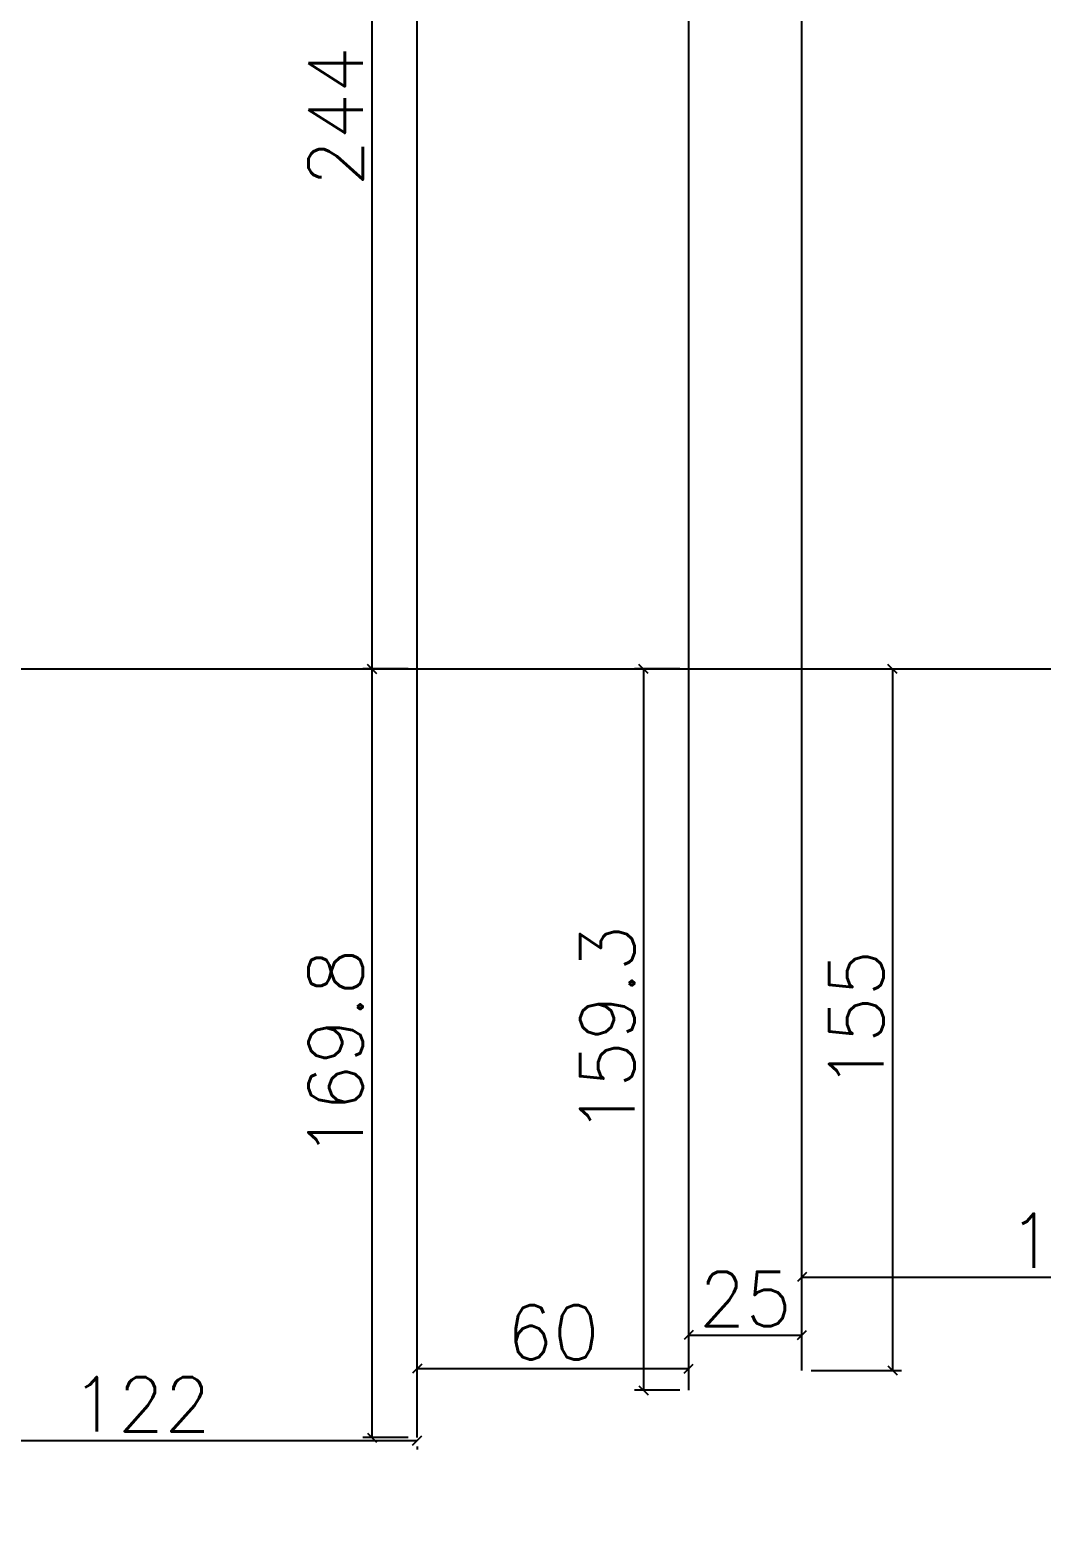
# Model space of a CAD drawing. Extents: x -40810 to 33675, y -2018 to 21213.
# Drawn here: x 14082.4 to 14305.9, y 14489 to 14821.1 of the extents above; entities that cross this region are included whole.
import ezdxf

# ---------------------------------------------------------------- set-up
doc = ezdxf.new("R2010")
doc.units = 0
doc.layers.get('0').update_dxf_attribs({"color": 1, "lineweight": 9})
doc.layers.add('P-NOTAS', color=7, linetype='Continuous')
doc.layers.add('Painéis', color=255, linetype='Continuous')
doc.styles.add('Romans', font='romans.shx', dxfattribs={"height": 12})
doc.dimstyles.new('cotas', dxfattribs={"dimtxt": 9, "dimasz": 2, "dimexe": 2, "dimexo": 2, "dimgap": 2, "dimtad": 1, "dimdec": 1, "dimzin": 12, "dimdsep": 46, "dimtxsty": 'Romans', "dimblk": 'OBLIQUE', "dimcen": 9, "dimclrd": 4, "dimclre": 4, "dimclrt": 240, "dimaunit": 1, "dimadec": 8, "dimazin": 3, "dimtfac": 1, "dimtdec": 1, "dimtix": 1, "dimtmove": 0, "dimatfit": 2, "dimldrblk": 'OBLIQUE', "dimfxl": 1, "dimtolj": 1, "dimtzin": 0, "dimlwd": -1, "dimlwe": -1, "dimarcsym": 0})

# ---------------------------------------------------------------- blocks, each defined once
blk = doc.blocks.new('_Oblique')
at = {"color": 0, "linetype": 'ByBlock', "lineweight": -2}
blk.add_line((-0.5, -0.5), (0.5, 0.5), dxfattribs=at)
blk = doc.blocks.new('*D3837')
at = {"layer": 'Defpoints', "color": 0, "linetype": 'Continuous', "ltscale": 30, "transparency": 16777216}
for p in [(14167.91, 14680.01), (14157.91, 14510.23), (14167.91, 14510.23)]:
    blk.add_point(p, dxfattribs=at)
at = {"layer": 'P-NOTAS', "color": 4, "linetype": 'Continuous', "ltscale": 30, "transparency": 16777216}
for p, q in [((14165.91, 14680.01), (14155.91, 14680.01)), ((14157.91, 14680.01), (14157.91, 14510.23)), ((14165.91, 14510.23), (14155.91, 14510.23))]:
    blk.add_line(p, q, dxfattribs=at)
at = {"layer": 'P-NOTAS', "color": 4, "linetype": 'Continuous', "ltscale": 30, "transparency": 16777216, "xscale": 2, "yscale": 2, "zscale": 2}
for p, rotation in [((14157.91, 14680.01), 90), ((14157.91, 14510.23), 270)]:
    blk.add_blockref('_Oblique', p, dxfattribs=dict(at, rotation=rotation))
at = {"layer": 'P-NOTAS', "color": 240, "linetype": 'Continuous', "ltscale": 30, "transparency": 16777216, "insert": (14149.91, 14595.12), "char_height": 12, "attachment_point": 5, "rotation": 90, "style": 'Romans'}
blk.add_mtext('\\A1;169.8', dxfattribs=at)
blk = doc.blocks.new('*D3838')
at = {"layer": 'Defpoints', "color": 0, "linetype": 'Continuous', "ltscale": 30, "transparency": 16777216}
for p in [(14227.91, 14680.01), (14217.91, 14520.7), (14227.91, 14520.7)]:
    blk.add_point(p, dxfattribs=at)
at = {"layer": 'P-NOTAS', "color": 4, "linetype": 'Continuous', "ltscale": 30, "transparency": 16777216}
for p, q in [((14225.91, 14680.01), (14215.91, 14680.01)), ((14217.91, 14680.01), (14217.91, 14520.7)), ((14225.91, 14520.7), (14215.91, 14520.7))]:
    blk.add_line(p, q, dxfattribs=at)
at = {"layer": 'P-NOTAS', "color": 4, "linetype": 'Continuous', "ltscale": 30, "transparency": 16777216, "xscale": 2, "yscale": 2, "zscale": 2}
for p, rotation in [((14217.91, 14680.01), 90), ((14217.91, 14520.7), 270)]:
    blk.add_blockref('_Oblique', p, dxfattribs=dict(at, rotation=rotation))
at = {"layer": 'P-NOTAS', "color": 240, "linetype": 'Continuous', "ltscale": 30, "transparency": 16777216, "insert": (14209.91, 14600.35), "char_height": 12, "attachment_point": 5, "rotation": 90, "style": 'Romans'}
blk.add_mtext('\\A1;159.3', dxfattribs=at)
blk = doc.blocks.new('*D3839')
at = {"layer": 'Defpoints', "color": 0, "linetype": 'Continuous', "ltscale": 30, "transparency": 16777216}
for p in [(14252.91, 14680.01), (14252.91, 14525.06), (14272.91, 14525.06)]:
    blk.add_point(p, dxfattribs=at)
at = {"layer": 'P-NOTAS', "color": 4, "linetype": 'Continuous', "ltscale": 30, "transparency": 16777216}
for p, q in [((14254.91, 14680.01), (14274.91, 14680.01)), ((14272.91, 14680.01), (14272.91, 14525.06)), ((14254.91, 14525.06), (14274.91, 14525.06))]:
    blk.add_line(p, q, dxfattribs=at)
at = {"layer": 'P-NOTAS', "color": 4, "linetype": 'Continuous', "ltscale": 30, "transparency": 16777216, "xscale": 2, "yscale": 2, "zscale": 2}
for p, rotation in [((14272.91, 14680.01), 90), ((14272.91, 14525.06), 270)]:
    blk.add_blockref('_Oblique', p, dxfattribs=dict(at, rotation=rotation))
at = {"layer": 'P-NOTAS', "color": 240, "linetype": 'Continuous', "ltscale": 30, "transparency": 16777216, "insert": (14264.91, 14602.53), "char_height": 12, "attachment_point": 5, "rotation": 90, "style": 'Romans'}
blk.add_mtext('\\A1;155', dxfattribs=at)
blk = doc.blocks.new('*D3842')
at = {"layer": 'Defpoints', "color": 0, "linetype": 'Continuous', "ltscale": 30, "transparency": 16777216}
for p in [(14227.91, 14525.46), (14227.91, 14520.7), (14167.91, 14510.23)]:
    blk.add_point(p, dxfattribs=at)
at = {"layer": 'P-NOTAS', "color": 4, "linetype": 'Continuous', "ltscale": 30, "transparency": 16777216}
for p, q in [((14167.91, 14512.23), (14167.91, 14527.46)), ((14227.91, 14522.7), (14227.91, 14527.46)), ((14167.91, 14525.46), (14227.91, 14525.46))]:
    blk.add_line(p, q, dxfattribs=at)
at = {"layer": 'P-NOTAS', "color": 4, "linetype": 'Continuous', "ltscale": 30, "transparency": 16777216, "xscale": 2, "yscale": 2, "zscale": 2, "rotation": 180}
blk.add_blockref('_Oblique', (14167.91, 14525.46), dxfattribs=at)
at = {"layer": 'P-NOTAS', "color": 4, "linetype": 'Continuous', "ltscale": 30, "transparency": 16777216, "xscale": 2, "yscale": 2, "zscale": 2}
blk.add_blockref('_Oblique', (14227.91, 14525.46), dxfattribs=at)
at = {"layer": 'P-NOTAS', "color": 240, "linetype": 'Continuous', "ltscale": 30, "transparency": 16777216, "insert": (14197.91, 14533.46), "char_height": 12, "attachment_point": 5, "style": 'Romans'}
blk.add_mtext('\\A1;60', dxfattribs=at)
blk = doc.blocks.new('*D3843')
at = {"layer": 'Defpoints', "color": 0, "linetype": 'Continuous', "ltscale": 30, "transparency": 16777216}
for p in [(14252.91, 14532.88), (14252.91, 14525.06), (14227.91, 14520.7)]:
    blk.add_point(p, dxfattribs=at)
at = {"layer": 'P-NOTAS', "color": 4, "linetype": 'Continuous', "ltscale": 30, "transparency": 16777216}
for p, q in [((14227.91, 14522.7), (14227.91, 14534.88)), ((14252.91, 14527.06), (14252.91, 14534.88)), ((14227.91, 14532.88), (14252.91, 14532.88))]:
    blk.add_line(p, q, dxfattribs=at)
at = {"layer": 'P-NOTAS', "color": 4, "linetype": 'Continuous', "ltscale": 30, "transparency": 16777216, "xscale": 2, "yscale": 2, "zscale": 2, "rotation": 180}
blk.add_blockref('_Oblique', (14227.91, 14532.88), dxfattribs=at)
at = {"layer": 'P-NOTAS', "color": 4, "linetype": 'Continuous', "ltscale": 30, "transparency": 16777216, "xscale": 2, "yscale": 2, "zscale": 2}
blk.add_blockref('_Oblique', (14252.91, 14532.88), dxfattribs=at)
at = {"layer": 'P-NOTAS', "color": 240, "linetype": 'Continuous', "ltscale": 30, "transparency": 16777216, "insert": (14240.41, 14540.88), "char_height": 12, "attachment_point": 5, "style": 'Romans'}
blk.add_mtext('\\A1;25', dxfattribs=at)
blk = doc.blocks.new('*D3844')
at = {"layer": 'Defpoints', "color": 0, "linetype": 'Continuous', "ltscale": 30, "transparency": 16777216}
for p in [(14374.91, 14546.34), (14374.91, 14545.7), (14252.91, 14525.06)]:
    blk.add_point(p, dxfattribs=at)
at = {"layer": 'P-NOTAS', "color": 4, "linetype": 'Continuous', "ltscale": 30, "transparency": 16777216}
for p, q in [((14252.91, 14527.06), (14252.91, 14547.7)), ((14252.91, 14545.7), (14374.91, 14545.7)), ((14374.91, 14544.34), (14374.91, 14543.7))]:
    blk.add_line(p, q, dxfattribs=at)
at = {"layer": 'P-NOTAS', "color": 4, "linetype": 'Continuous', "ltscale": 30, "transparency": 16777216, "xscale": 2, "yscale": 2, "zscale": 2, "rotation": 180}
blk.add_blockref('_Oblique', (14252.91, 14545.7), dxfattribs=at)
at = {"layer": 'P-NOTAS', "color": 4, "linetype": 'Continuous', "ltscale": 30, "transparency": 16777216, "xscale": 2, "yscale": 2, "zscale": 2}
blk.add_blockref('_Oblique', (14374.91, 14545.7), dxfattribs=at)
at = {"layer": 'P-NOTAS', "color": 240, "linetype": 'Continuous', "ltscale": 30, "transparency": 16777216, "insert": (14313.91, 14553.7), "char_height": 12, "attachment_point": 5, "style": 'Romans'}
blk.add_mtext('\\A1;122', dxfattribs=at)
blk = doc.blocks.new('*D3848')
at = {"layer": 'Defpoints', "color": 0, "linetype": 'Continuous', "ltscale": 30, "transparency": 16777216}
for p in [(14167.91, 14510.23), (14167.91, 14509.59), (14045.91, 14488.95)]:
    blk.add_point(p, dxfattribs=at)
at = {"layer": 'P-NOTAS', "color": 4, "linetype": 'Continuous', "ltscale": 30, "transparency": 16777216}
for p, q in [((14045.91, 14490.95), (14045.91, 14511.59)), ((14045.91, 14509.59), (14167.91, 14509.59)), ((14167.91, 14508.23), (14167.91, 14507.59))]:
    blk.add_line(p, q, dxfattribs=at)
at = {"layer": 'P-NOTAS', "color": 4, "linetype": 'Continuous', "ltscale": 30, "transparency": 16777216, "xscale": 2, "yscale": 2, "zscale": 2, "rotation": 180}
blk.add_blockref('_Oblique', (14045.91, 14509.59), dxfattribs=at)
at = {"layer": 'P-NOTAS', "color": 4, "linetype": 'Continuous', "ltscale": 30, "transparency": 16777216, "xscale": 2, "yscale": 2, "zscale": 2}
blk.add_blockref('_Oblique', (14167.91, 14509.59), dxfattribs=at)
at = {"layer": 'P-NOTAS', "color": 240, "linetype": 'Continuous', "ltscale": 30, "transparency": 16777216, "insert": (14106.91, 14517.59), "char_height": 12, "attachment_point": 5, "style": 'Romans'}
blk.add_mtext('\\A1;122', dxfattribs=at)
blk = doc.blocks.new('*D3858')
at = {"layer": 'Defpoints', "color": 0, "linetype": 'Continuous', "ltscale": 30, "transparency": 16777216}
for p in [(14167.91, 14924.01), (14157.91, 14680.01), (14167.91, 14680.01)]:
    blk.add_point(p, dxfattribs=at)
at = {"layer": 'P-NOTAS', "color": 4, "linetype": 'Continuous', "ltscale": 30, "transparency": 16777216}
for p, q in [((14165.91, 14924.01), (14155.91, 14924.01)), ((14157.91, 14924.01), (14157.91, 14680.01)), ((14165.91, 14680.01), (14155.91, 14680.01))]:
    blk.add_line(p, q, dxfattribs=at)
at = {"layer": 'P-NOTAS', "color": 4, "linetype": 'Continuous', "ltscale": 30, "transparency": 16777216, "xscale": 2, "yscale": 2, "zscale": 2}
for p, rotation in [((14157.91, 14924.01), 90), ((14157.91, 14680.01), 270)]:
    blk.add_blockref('_Oblique', p, dxfattribs=dict(at, rotation=rotation))
at = {"layer": 'P-NOTAS', "color": 240, "linetype": 'Continuous', "ltscale": 30, "transparency": 16777216, "insert": (14149.91, 14802.01), "char_height": 12, "attachment_point": 5, "rotation": 90, "style": 'Romans'}
blk.add_mtext('\\A1;244', dxfattribs=at)
blk = doc.blocks.new('*D6375')
at = {"layer": 'Defpoints', "color": 0, "ltscale": 30, "transparency": 16777216}
for p in [(14167.91, 14680.01), (14157.91, 14510.23), (14167.91, 14510.23)]:
    blk.add_point(p, dxfattribs=at)
at = {"layer": 'P-NOTAS', "color": 4, "ltscale": 30, "transparency": 16777216}
for p, q in [((14165.91, 14680.01), (14155.91, 14680.01)), ((14157.91, 14680.01), (14157.91, 14510.23)), ((14165.91, 14510.23), (14155.91, 14510.23))]:
    blk.add_line(p, q, dxfattribs=at)
at = {"layer": 'P-NOTAS', "color": 4, "ltscale": 30, "transparency": 16777216, "xscale": 2, "yscale": 2, "zscale": 2}
for p, rotation in [((14157.91, 14680.01), 90), ((14157.91, 14510.23), 270)]:
    blk.add_blockref('_Oblique', p, dxfattribs=dict(at, rotation=rotation))
at = {"layer": 'P-NOTAS', "color": 240, "ltscale": 30, "transparency": 16777216, "insert": (14149.91, 14595.12), "char_height": 12, "attachment_point": 5, "rotation": 90, "style": 'Romans'}
blk.add_mtext('\\A1;169.8', dxfattribs=at)
blk = doc.blocks.new('*D6376')
at = {"layer": 'Defpoints', "color": 0, "ltscale": 30, "transparency": 16777216}
for p in [(14227.91, 14680.01), (14217.91, 14520.7), (14227.91, 14520.7)]:
    blk.add_point(p, dxfattribs=at)
at = {"layer": 'P-NOTAS', "color": 4, "ltscale": 30, "transparency": 16777216}
for p, q in [((14225.91, 14680.01), (14215.91, 14680.01)), ((14217.91, 14680.01), (14217.91, 14520.7)), ((14225.91, 14520.7), (14215.91, 14520.7))]:
    blk.add_line(p, q, dxfattribs=at)
at = {"layer": 'P-NOTAS', "color": 4, "ltscale": 30, "transparency": 16777216, "xscale": 2, "yscale": 2, "zscale": 2}
for p, rotation in [((14217.91, 14680.01), 90), ((14217.91, 14520.7), 270)]:
    blk.add_blockref('_Oblique', p, dxfattribs=dict(at, rotation=rotation))
at = {"layer": 'P-NOTAS', "color": 240, "ltscale": 30, "transparency": 16777216, "insert": (14209.91, 14600.35), "char_height": 12, "attachment_point": 5, "rotation": 90, "style": 'Romans'}
blk.add_mtext('\\A1;159.3', dxfattribs=at)
blk = doc.blocks.new('*D6377')
at = {"layer": 'Defpoints', "color": 0, "ltscale": 30, "transparency": 16777216}
for p in [(14252.91, 14680.01), (14252.91, 14525.06), (14272.91, 14525.06)]:
    blk.add_point(p, dxfattribs=at)
at = {"layer": 'P-NOTAS', "color": 4, "ltscale": 30, "transparency": 16777216}
for p, q in [((14254.91, 14680.01), (14274.91, 14680.01)), ((14272.91, 14680.01), (14272.91, 14525.06)), ((14254.91, 14525.06), (14274.91, 14525.06))]:
    blk.add_line(p, q, dxfattribs=at)
at = {"layer": 'P-NOTAS', "color": 4, "ltscale": 30, "transparency": 16777216, "xscale": 2, "yscale": 2, "zscale": 2}
for p, rotation in [((14272.91, 14680.01), 90), ((14272.91, 14525.06), 270)]:
    blk.add_blockref('_Oblique', p, dxfattribs=dict(at, rotation=rotation))
at = {"layer": 'P-NOTAS', "color": 240, "ltscale": 30, "transparency": 16777216, "insert": (14264.91, 14602.53), "char_height": 12, "attachment_point": 5, "rotation": 90, "style": 'Romans'}
blk.add_mtext('\\A1;155', dxfattribs=at)
blk = doc.blocks.new('*D6380')
at = {"layer": 'Defpoints', "color": 0, "ltscale": 30, "transparency": 16777216}
for p in [(14227.91, 14525.46), (14227.91, 14520.7), (14167.91, 14510.23)]:
    blk.add_point(p, dxfattribs=at)
at = {"layer": 'P-NOTAS', "color": 4, "ltscale": 30, "transparency": 16777216}
for p, q in [((14167.91, 14512.23), (14167.91, 14527.46)), ((14227.91, 14522.7), (14227.91, 14527.46)), ((14167.91, 14525.46), (14227.91, 14525.46))]:
    blk.add_line(p, q, dxfattribs=at)
at = {"layer": 'P-NOTAS', "color": 4, "ltscale": 30, "transparency": 16777216, "xscale": 2, "yscale": 2, "zscale": 2, "rotation": 180}
blk.add_blockref('_Oblique', (14167.91, 14525.46), dxfattribs=at)
at = {"layer": 'P-NOTAS', "color": 4, "ltscale": 30, "transparency": 16777216, "xscale": 2, "yscale": 2, "zscale": 2}
blk.add_blockref('_Oblique', (14227.91, 14525.46), dxfattribs=at)
at = {"layer": 'P-NOTAS', "color": 240, "ltscale": 30, "transparency": 16777216, "insert": (14197.91, 14533.46), "char_height": 12, "attachment_point": 5, "style": 'Romans'}
blk.add_mtext('\\A1;60', dxfattribs=at)
blk = doc.blocks.new('*D6381')
at = {"layer": 'Defpoints', "color": 0, "ltscale": 30, "transparency": 16777216}
for p in [(14252.91, 14532.88), (14252.91, 14525.06), (14227.91, 14520.7)]:
    blk.add_point(p, dxfattribs=at)
at = {"layer": 'P-NOTAS', "color": 4, "ltscale": 30, "transparency": 16777216}
for p, q in [((14227.91, 14522.7), (14227.91, 14534.88)), ((14252.91, 14527.06), (14252.91, 14534.88)), ((14227.91, 14532.88), (14252.91, 14532.88))]:
    blk.add_line(p, q, dxfattribs=at)
at = {"layer": 'P-NOTAS', "color": 4, "ltscale": 30, "transparency": 16777216, "xscale": 2, "yscale": 2, "zscale": 2, "rotation": 180}
blk.add_blockref('_Oblique', (14227.91, 14532.88), dxfattribs=at)
at = {"layer": 'P-NOTAS', "color": 4, "ltscale": 30, "transparency": 16777216, "xscale": 2, "yscale": 2, "zscale": 2}
blk.add_blockref('_Oblique', (14252.91, 14532.88), dxfattribs=at)
at = {"layer": 'P-NOTAS', "color": 240, "ltscale": 30, "transparency": 16777216, "insert": (14240.41, 14540.88), "char_height": 12, "attachment_point": 5, "style": 'Romans'}
blk.add_mtext('\\A1;25', dxfattribs=at)
blk = doc.blocks.new('*D6382')
at = {"layer": 'Defpoints', "color": 0, "ltscale": 30, "transparency": 16777216}
for p in [(14374.91, 14546.34), (14374.91, 14545.7), (14252.91, 14525.06)]:
    blk.add_point(p, dxfattribs=at)
at = {"layer": 'P-NOTAS', "color": 4, "ltscale": 30, "transparency": 16777216}
for p, q in [((14252.91, 14527.06), (14252.91, 14547.7)), ((14252.91, 14545.7), (14374.91, 14545.7)), ((14374.91, 14544.34), (14374.91, 14543.7))]:
    blk.add_line(p, q, dxfattribs=at)
at = {"layer": 'P-NOTAS', "color": 4, "ltscale": 30, "transparency": 16777216, "xscale": 2, "yscale": 2, "zscale": 2, "rotation": 180}
blk.add_blockref('_Oblique', (14252.91, 14545.7), dxfattribs=at)
at = {"layer": 'P-NOTAS', "color": 4, "ltscale": 30, "transparency": 16777216, "xscale": 2, "yscale": 2, "zscale": 2}
blk.add_blockref('_Oblique', (14374.91, 14545.7), dxfattribs=at)
at = {"layer": 'P-NOTAS', "color": 240, "ltscale": 30, "transparency": 16777216, "insert": (14313.91, 14553.7), "char_height": 12, "attachment_point": 5, "style": 'Romans'}
blk.add_mtext('\\A1;122', dxfattribs=at)
blk = doc.blocks.new('*D6386')
at = {"layer": 'Defpoints', "color": 0, "ltscale": 30, "transparency": 16777216}
for p in [(14167.91, 14510.23), (14167.91, 14509.59), (14045.91, 14488.95)]:
    blk.add_point(p, dxfattribs=at)
at = {"layer": 'P-NOTAS', "color": 4, "ltscale": 30, "transparency": 16777216}
for p, q in [((14045.91, 14490.95), (14045.91, 14511.59)), ((14045.91, 14509.59), (14167.91, 14509.59)), ((14167.91, 14508.23), (14167.91, 14507.59))]:
    blk.add_line(p, q, dxfattribs=at)
at = {"layer": 'P-NOTAS', "color": 4, "ltscale": 30, "transparency": 16777216, "xscale": 2, "yscale": 2, "zscale": 2, "rotation": 180}
blk.add_blockref('_Oblique', (14045.91, 14509.59), dxfattribs=at)
at = {"layer": 'P-NOTAS', "color": 4, "ltscale": 30, "transparency": 16777216, "xscale": 2, "yscale": 2, "zscale": 2}
blk.add_blockref('_Oblique', (14167.91, 14509.59), dxfattribs=at)
at = {"layer": 'P-NOTAS', "color": 240, "ltscale": 30, "transparency": 16777216, "insert": (14106.91, 14517.59), "char_height": 12, "attachment_point": 5, "style": 'Romans'}
blk.add_mtext('\\A1;122', dxfattribs=at)
blk = doc.blocks.new('*D6396')
at = {"layer": 'Defpoints', "color": 0, "ltscale": 30, "transparency": 16777216}
for p in [(14167.91, 14924.01), (14157.91, 14680.01), (14167.91, 14680.01)]:
    blk.add_point(p, dxfattribs=at)
at = {"layer": 'P-NOTAS', "color": 4, "ltscale": 30, "transparency": 16777216}
for p, q in [((14165.91, 14924.01), (14155.91, 14924.01)), ((14157.91, 14924.01), (14157.91, 14680.01)), ((14165.91, 14680.01), (14155.91, 14680.01))]:
    blk.add_line(p, q, dxfattribs=at)
at = {"layer": 'P-NOTAS', "color": 4, "ltscale": 30, "transparency": 16777216, "xscale": 2, "yscale": 2, "zscale": 2}
for p, rotation in [((14157.91, 14924.01), 90), ((14157.91, 14680.01), 270)]:
    blk.add_blockref('_Oblique', p, dxfattribs=dict(at, rotation=rotation))
at = {"layer": 'P-NOTAS', "color": 240, "ltscale": 30, "transparency": 16777216, "insert": (14149.91, 14802.01), "char_height": 12, "attachment_point": 5, "rotation": 90, "style": 'Romans'}
blk.add_mtext('\\A1;244', dxfattribs=at)
blk = doc.blocks.new('*D6559')
at = {"layer": 'Defpoints', "color": 0, "ltscale": 30, "transparency": 16777216}
for p in [(14167.91, 14680.01), (14157.91, 14510.23), (14167.91, 14510.23)]:
    blk.add_point(p, dxfattribs=at)
at = {"layer": 'P-NOTAS', "color": 4, "ltscale": 30, "transparency": 16777216}
for p, q in [((14165.91, 14680.01), (14155.91, 14680.01)), ((14157.91, 14680.01), (14157.91, 14510.23)), ((14165.91, 14510.23), (14155.91, 14510.23))]:
    blk.add_line(p, q, dxfattribs=at)
at = {"layer": 'P-NOTAS', "color": 4, "ltscale": 30, "transparency": 16777216, "xscale": 2, "yscale": 2, "zscale": 2}
for p, rotation in [((14157.91, 14680.01), 90), ((14157.91, 14510.23), 270)]:
    blk.add_blockref('_Oblique', p, dxfattribs=dict(at, rotation=rotation))
at = {"layer": 'P-NOTAS', "color": 240, "ltscale": 30, "transparency": 16777216, "insert": (14149.91, 14595.12), "char_height": 12, "attachment_point": 5, "rotation": 90, "style": 'Romans'}
blk.add_mtext('\\A1;169.8', dxfattribs=at)
blk = doc.blocks.new('*D6560')
at = {"layer": 'Defpoints', "color": 0, "ltscale": 30, "transparency": 16777216}
for p in [(14227.91, 14680.01), (14217.91, 14520.7), (14227.91, 14520.7)]:
    blk.add_point(p, dxfattribs=at)
at = {"layer": 'P-NOTAS', "color": 4, "ltscale": 30, "transparency": 16777216}
for p, q in [((14225.91, 14680.01), (14215.91, 14680.01)), ((14217.91, 14680.01), (14217.91, 14520.7)), ((14225.91, 14520.7), (14215.91, 14520.7))]:
    blk.add_line(p, q, dxfattribs=at)
at = {"layer": 'P-NOTAS', "color": 4, "ltscale": 30, "transparency": 16777216, "xscale": 2, "yscale": 2, "zscale": 2}
for p, rotation in [((14217.91, 14680.01), 90), ((14217.91, 14520.7), 270)]:
    blk.add_blockref('_Oblique', p, dxfattribs=dict(at, rotation=rotation))
at = {"layer": 'P-NOTAS', "color": 240, "ltscale": 30, "transparency": 16777216, "insert": (14209.91, 14600.35), "char_height": 12, "attachment_point": 5, "rotation": 90, "style": 'Romans'}
blk.add_mtext('\\A1;159.3', dxfattribs=at)
blk = doc.blocks.new('*D6561')
at = {"layer": 'Defpoints', "color": 0, "ltscale": 30, "transparency": 16777216}
for p in [(14252.91, 14680.01), (14252.91, 14525.06), (14272.91, 14525.06)]:
    blk.add_point(p, dxfattribs=at)
at = {"layer": 'P-NOTAS', "color": 4, "ltscale": 30, "transparency": 16777216}
for p, q in [((14254.91, 14680.01), (14274.91, 14680.01)), ((14272.91, 14680.01), (14272.91, 14525.06)), ((14254.91, 14525.06), (14274.91, 14525.06))]:
    blk.add_line(p, q, dxfattribs=at)
at = {"layer": 'P-NOTAS', "color": 4, "ltscale": 30, "transparency": 16777216, "xscale": 2, "yscale": 2, "zscale": 2}
for p, rotation in [((14272.91, 14680.01), 90), ((14272.91, 14525.06), 270)]:
    blk.add_blockref('_Oblique', p, dxfattribs=dict(at, rotation=rotation))
at = {"layer": 'P-NOTAS', "color": 240, "ltscale": 30, "transparency": 16777216, "insert": (14264.91, 14602.53), "char_height": 12, "attachment_point": 5, "rotation": 90, "style": 'Romans'}
blk.add_mtext('\\A1;155', dxfattribs=at)
blk = doc.blocks.new('*D6564')
at = {"layer": 'Defpoints', "color": 0, "ltscale": 30, "transparency": 16777216}
for p in [(14227.91, 14525.46), (14227.91, 14520.7), (14167.91, 14510.23)]:
    blk.add_point(p, dxfattribs=at)
at = {"layer": 'P-NOTAS', "color": 4, "ltscale": 30, "transparency": 16777216}
for p, q in [((14167.91, 14512.23), (14167.91, 14527.46)), ((14227.91, 14522.7), (14227.91, 14527.46)), ((14167.91, 14525.46), (14227.91, 14525.46))]:
    blk.add_line(p, q, dxfattribs=at)
at = {"layer": 'P-NOTAS', "color": 4, "ltscale": 30, "transparency": 16777216, "xscale": 2, "yscale": 2, "zscale": 2, "rotation": 180}
blk.add_blockref('_Oblique', (14167.91, 14525.46), dxfattribs=at)
at = {"layer": 'P-NOTAS', "color": 4, "ltscale": 30, "transparency": 16777216, "xscale": 2, "yscale": 2, "zscale": 2}
blk.add_blockref('_Oblique', (14227.91, 14525.46), dxfattribs=at)
at = {"layer": 'P-NOTAS', "color": 240, "ltscale": 30, "transparency": 16777216, "insert": (14197.91, 14533.46), "char_height": 12, "attachment_point": 5, "style": 'Romans'}
blk.add_mtext('\\A1;60', dxfattribs=at)
blk = doc.blocks.new('*D6565')
at = {"layer": 'Defpoints', "color": 0, "ltscale": 30, "transparency": 16777216}
for p in [(14252.91, 14532.88), (14252.91, 14525.06), (14227.91, 14520.7)]:
    blk.add_point(p, dxfattribs=at)
at = {"layer": 'P-NOTAS', "color": 4, "ltscale": 30, "transparency": 16777216}
for p, q in [((14227.91, 14522.7), (14227.91, 14534.88)), ((14252.91, 14527.06), (14252.91, 14534.88)), ((14227.91, 14532.88), (14252.91, 14532.88))]:
    blk.add_line(p, q, dxfattribs=at)
at = {"layer": 'P-NOTAS', "color": 4, "ltscale": 30, "transparency": 16777216, "xscale": 2, "yscale": 2, "zscale": 2, "rotation": 180}
blk.add_blockref('_Oblique', (14227.91, 14532.88), dxfattribs=at)
at = {"layer": 'P-NOTAS', "color": 4, "ltscale": 30, "transparency": 16777216, "xscale": 2, "yscale": 2, "zscale": 2}
blk.add_blockref('_Oblique', (14252.91, 14532.88), dxfattribs=at)
at = {"layer": 'P-NOTAS', "color": 240, "ltscale": 30, "transparency": 16777216, "insert": (14240.41, 14540.88), "char_height": 12, "attachment_point": 5, "style": 'Romans'}
blk.add_mtext('\\A1;25', dxfattribs=at)
blk = doc.blocks.new('*D6566')
at = {"layer": 'Defpoints', "color": 0, "ltscale": 30, "transparency": 16777216}
for p in [(14374.91, 14546.34), (14374.91, 14545.7), (14252.91, 14525.06)]:
    blk.add_point(p, dxfattribs=at)
at = {"layer": 'P-NOTAS', "color": 4, "ltscale": 30, "transparency": 16777216}
for p, q in [((14252.91, 14527.06), (14252.91, 14547.7)), ((14252.91, 14545.7), (14374.91, 14545.7)), ((14374.91, 14544.34), (14374.91, 14543.7))]:
    blk.add_line(p, q, dxfattribs=at)
at = {"layer": 'P-NOTAS', "color": 4, "ltscale": 30, "transparency": 16777216, "xscale": 2, "yscale": 2, "zscale": 2, "rotation": 180}
blk.add_blockref('_Oblique', (14252.91, 14545.7), dxfattribs=at)
at = {"layer": 'P-NOTAS', "color": 4, "ltscale": 30, "transparency": 16777216, "xscale": 2, "yscale": 2, "zscale": 2}
blk.add_blockref('_Oblique', (14374.91, 14545.7), dxfattribs=at)
at = {"layer": 'P-NOTAS', "color": 240, "ltscale": 30, "transparency": 16777216, "insert": (14313.91, 14553.7), "char_height": 12, "attachment_point": 5, "style": 'Romans'}
blk.add_mtext('\\A1;122', dxfattribs=at)
blk = doc.blocks.new('*D6570')
at = {"layer": 'Defpoints', "color": 0, "ltscale": 30, "transparency": 16777216}
for p in [(14167.91, 14510.23), (14167.91, 14509.59), (14045.91, 14488.95)]:
    blk.add_point(p, dxfattribs=at)
at = {"layer": 'P-NOTAS', "color": 4, "ltscale": 30, "transparency": 16777216}
for p, q in [((14045.91, 14490.95), (14045.91, 14511.59)), ((14045.91, 14509.59), (14167.91, 14509.59)), ((14167.91, 14508.23), (14167.91, 14507.59))]:
    blk.add_line(p, q, dxfattribs=at)
at = {"layer": 'P-NOTAS', "color": 4, "ltscale": 30, "transparency": 16777216, "xscale": 2, "yscale": 2, "zscale": 2, "rotation": 180}
blk.add_blockref('_Oblique', (14045.91, 14509.59), dxfattribs=at)
at = {"layer": 'P-NOTAS', "color": 4, "ltscale": 30, "transparency": 16777216, "xscale": 2, "yscale": 2, "zscale": 2}
blk.add_blockref('_Oblique', (14167.91, 14509.59), dxfattribs=at)
at = {"layer": 'P-NOTAS', "color": 240, "ltscale": 30, "transparency": 16777216, "insert": (14106.91, 14517.59), "char_height": 12, "attachment_point": 5, "style": 'Romans'}
blk.add_mtext('\\A1;122', dxfattribs=at)
blk = doc.blocks.new('*D6580')
at = {"layer": 'Defpoints', "color": 0, "ltscale": 30, "transparency": 16777216}
for p in [(14167.91, 14924.01), (14157.91, 14680.01), (14167.91, 14680.01)]:
    blk.add_point(p, dxfattribs=at)
at = {"layer": 'P-NOTAS', "color": 4, "ltscale": 30, "transparency": 16777216}
for p, q in [((14165.91, 14924.01), (14155.91, 14924.01)), ((14157.91, 14924.01), (14157.91, 14680.01)), ((14165.91, 14680.01), (14155.91, 14680.01))]:
    blk.add_line(p, q, dxfattribs=at)
at = {"layer": 'P-NOTAS', "color": 4, "ltscale": 30, "transparency": 16777216, "xscale": 2, "yscale": 2, "zscale": 2}
for p, rotation in [((14157.91, 14924.01), 90), ((14157.91, 14680.01), 270)]:
    blk.add_blockref('_Oblique', p, dxfattribs=dict(at, rotation=rotation))
at = {"layer": 'P-NOTAS', "color": 240, "ltscale": 30, "transparency": 16777216, "insert": (14149.91, 14802.01), "char_height": 12, "attachment_point": 5, "rotation": 90, "style": 'Romans'}
blk.add_mtext('\\A1;244', dxfattribs=at)

msp = doc.modelspace()

# ---------------------------------------------------------------- linework, layer by layer
at = {"layer": 'Painéis', "linetype": 'Continuous', "ltscale": 30}
for points in [[(14167.913, 14510.232), (14167.913, 15168.009)], [(14227.913, 14520.697), (14227.913, 15168.009)], [(14252.913, 14525.057), (14252.913, 15168.009)], [(13859.913, 14680.009), (14459.913, 14680.009)]]:
    msp.add_lwpolyline(points, dxfattribs=at)
at = {"layer": 'Painéis', "ltscale": 30}
for points in [[(14167.913, 14510.232), (14167.913, 15168.009)], [(14167.913, 14510.232), (14167.913, 15168.009)], [(14227.913, 14520.697), (14227.913, 15168.009)], [(14227.913, 14520.697), (14227.913, 15168.009)], [(14252.913, 14525.057), (14252.913, 15168.009)], [(14252.913, 14525.057), (14252.913, 15168.009)], [(13859.913, 14680.009), (14459.913, 14680.009)], [(13859.913, 14680.009), (14459.913, 14680.009)]]:
    msp.add_lwpolyline(points, dxfattribs=at)

# ---------------------------------------------------------------- dimensions: what is measured, and where the dimension line sits
at = {"layer": 'P-NOTAS', "linetype": 'Continuous', "ltscale": 30}
for base, p1, p2, picture, middle in [((14157.913, 14680.009), (14167.913, 14924.009), (14167.913, 14680.009), '*D3858', (14149.913, 14802.009)), ((14157.913, 14510.232), (14167.913, 14680.009), (14167.913, 14510.232), '*D3837', (14149.913, 14595.12)), ((14217.913, 14520.697), (14227.913, 14680.009), (14227.913, 14520.697), '*D3838', (14209.913, 14600.353)), ((14272.913, 14525.057), (14252.913, 14680.009), (14252.913, 14525.057), '*D3839', (14264.913, 14602.533))]:
    dim = msp.add_linear_dim(base=base, p1=p1, p2=p2, angle=90, dimstyle='cotas', dxfattribs=at)
    dim.commit()
    dim.dimension.update_dxf_attribs({"geometry": picture, "text_midpoint": middle})
at = {"layer": 'P-NOTAS', "ltscale": 30}
for base, p1, p2, picture, middle in [((14157.913, 14680.009), (14167.913, 14924.009), (14167.913, 14680.009), '*D6396', (14149.913, 14802.009)), ((14157.913, 14680.009), (14167.913, 14924.009), (14167.913, 14680.009), '*D6580', (14149.913, 14802.009)), ((14157.913, 14510.232), (14167.913, 14680.009), (14167.913, 14510.232), '*D6375', (14149.913, 14595.12)), ((14157.913, 14510.232), (14167.913, 14680.009), (14167.913, 14510.232), '*D6559', (14149.913, 14595.12)), ((14217.913, 14520.697), (14227.913, 14680.009), (14227.913, 14520.697), '*D6376', (14209.913, 14600.353)), ((14217.913, 14520.697), (14227.913, 14680.009), (14227.913, 14520.697), '*D6560', (14209.913, 14600.353)), ((14272.913, 14525.057), (14252.913, 14680.009), (14252.913, 14525.057), '*D6377', (14264.913, 14602.533)), ((14272.913, 14525.057), (14252.913, 14680.009), (14252.913, 14525.057), '*D6561', (14264.913, 14602.533))]:
    dim = msp.add_linear_dim(base=base, p1=p1, p2=p2, angle=90, dimstyle='cotas', dxfattribs=at)
    dim.commit()
    dim.dimension.update_dxf_attribs({"geometry": picture, "text_midpoint": middle})
at = {"layer": 'P-NOTAS', "linetype": 'Continuous', "ltscale": 30}
for base, p1, p2, picture, middle in [((14374.913, 14545.697), (14252.913, 14525.057), (14374.913, 14546.336), '*D3844', (14313.913, 14553.697)), ((14252.913, 14532.877), (14227.913, 14520.697), (14252.913, 14525.057), '*D3843', (14240.413, 14540.877)), ((14227.913, 14525.464), (14167.913, 14510.232), (14227.913, 14520.697), '*D3842', (14197.913, 14533.464)), ((14167.913, 14509.592), (14045.913, 14488.952), (14167.913, 14510.232), '*D3848', (14106.913, 14517.592))]:
    dim = msp.add_linear_dim(base=base, p1=p1, p2=p2, dimstyle='cotas', dxfattribs=at)
    dim.commit()
    dim.dimension.update_dxf_attribs({"geometry": picture, "text_midpoint": middle})
at = {"layer": 'P-NOTAS', "ltscale": 30}
for base, p1, p2, picture, middle in [((14374.913, 14545.697), (14252.913, 14525.057), (14374.913, 14546.336), '*D6382', (14313.913, 14553.697)), ((14374.913, 14545.697), (14252.913, 14525.057), (14374.913, 14546.336), '*D6566', (14313.913, 14553.697)), ((14252.913, 14532.877), (14227.913, 14520.697), (14252.913, 14525.057), '*D6381', (14240.413, 14540.877)), ((14252.913, 14532.877), (14227.913, 14520.697), (14252.913, 14525.057), '*D6565', (14240.413, 14540.877)), ((14227.913, 14525.464), (14167.913, 14510.232), (14227.913, 14520.697), '*D6380', (14197.913, 14533.464)), ((14227.913, 14525.464), (14167.913, 14510.232), (14227.913, 14520.697), '*D6564', (14197.913, 14533.464)), ((14167.913, 14509.592), (14045.913, 14488.952), (14167.913, 14510.232), '*D6386', (14106.913, 14517.592)), ((14167.913, 14509.592), (14045.913, 14488.952), (14167.913, 14510.232), '*D6570', (14106.913, 14517.592))]:
    dim = msp.add_linear_dim(base=base, p1=p1, p2=p2, dimstyle='cotas', dxfattribs=at)
    dim.commit()
    dim.dimension.update_dxf_attribs({"geometry": picture, "text_midpoint": middle})

doc.saveas('drawing.dxf')
